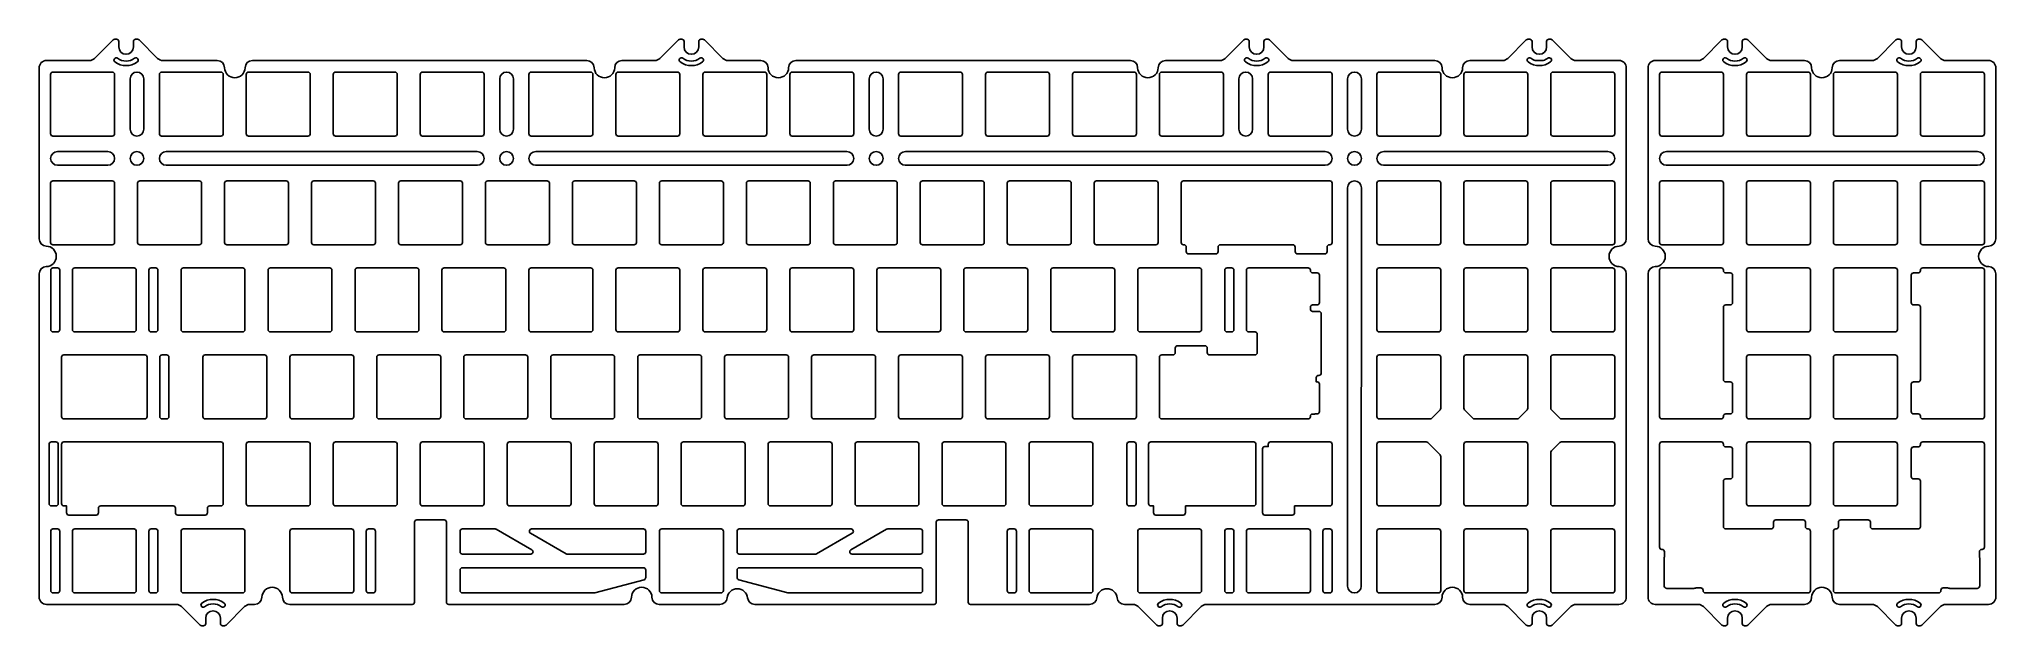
# Model space of a CAD drawing. Header units: millimetres. Extents: x 0 to 429, y -4 to 124.
import ezdxf

# ---------------------------------------------------------------- set-up
doc = ezdxf.new("R2010")
doc.units = ezdxf.units.MM
doc.layers.get('0').update_dxf_attribs({"linetype": 'CONTINUOUS'})

msp = doc.modelspace()

# ---------------------------------------------------------------- linework, layer by layer
for points in [[(197, 0.98), (197, 18.5, -0.414214), (197.5, 19), (203.5, 19, -0.414214), (204, 18.5), (204, 0.98, 0.414214), (204.5, 0.48), (230.57, 0.48, 0.383365), (232.16, 1.91, -0.89883), (236.63, 1.91, 0.383365), (238.22, 0.48), (240.09, 0.48, -0.198912), (241.22, 0.01), (245.28, -4.05, 0.198912), (245.63, -4.2), (246.03, -4.2, 0.414214), (246.53, -3.7), (246.53, -2.5, -1), (249.73, -2.5), (249.73, -3.7, 0.414214), (250.23, -4.2), (250.62, -4.2, 0.198912), (250.97, -4.05), (255.03, 0.01, -0.198912), (256.16, 0.48), (306.19, 0.48, 0.4085), (307.79, 2.04, -0.980642), (312.29, 2.04, 0.4085), (313.89, 0.48), (321.05, 0.48, -0.198912), (322.18, 0.01), (326.24, -4.05, 0.198912), (326.59, -4.2), (326.99, -4.2, 0.414214), (327.49, -3.7), (327.49, -2.5, -1), (330.69, -2.5), (330.69, -3.7, 0.414214), (331.19, -4.2), (331.58, -4.2, 0.198912), (331.93, -4.05), (335.99, 0.01, -0.198912), (337.13, 0.48), (346.54, 0.48, 0.414214), (348.14, 2.08), (348.14, 72.83, 0.408519), (346.57, 74.43, -0.980706), (346.57, 78.92, 0.408519), (348.14, 80.52), (348.14, 117.94, 0.414214), (346.54, 119.54), (337.13, 119.54, -0.198912), (335.99, 120.01), (331.93, 124.07, 0.198912), (331.58, 124.21), (331.19, 124.21, 0.414214), (330.69, 123.71), (330.69, 122.51, -1), (327.49, 122.51), (327.49, 123.71, 0.414214), (326.99, 124.21), (326.59, 124.21, 0.198912), (326.24, 124.07), (322.18, 120.01, -0.198912), (321.05, 119.54), (313.89, 119.54, 0.4085), (312.29, 117.97, -0.980642), (307.79, 117.97, 0.4085), (306.19, 119.54), (275.21, 119.54, -0.198912), (274.08, 120.01), (270.02, 124.07, 0.198912), (269.67, 124.21), (269.27, 124.21, 0.414214), (268.78, 123.71), (268.78, 122.51, -1), (265.57, 122.51), (265.57, 123.71, 0.414214), (265.07, 124.21), (264.68, 124.21, 0.198912), (264.33, 124.07), (260.27, 120.01, -0.198912), (259.14, 119.54), (247.21, 119.54, 0.4085), (245.61, 117.97, -0.980642), (241.11, 117.97, 0.4085), (239.51, 119.54), (166.25, 119.54, 0.4085), (164.65, 117.97, -0.980642), (160.15, 117.97, 0.4085), (158.55, 119.54), (151.39, 119.54, -0.198912), (150.26, 120.01), (146.2, 124.07, 0.198912), (145.84, 124.21), (145.45, 124.21, 0.414214), (144.95, 123.71), (144.95, 122.51, -1), (141.75, 122.51), (141.75, 123.71, 0.414214), (141.25, 124.21), (140.86, 124.21, 0.198912), (140.5, 124.07), (136.44, 120.01, -0.198912), (135.31, 119.54), (128.15, 119.54, 0.4085), (126.55, 117.97, -0.980642), (122.05, 117.97, 0.4085), (120.45, 119.54), (47.19, 119.54, 0.4085), (45.59, 117.97, -0.980642), (41.09, 117.97, 0.4085), (39.49, 119.54), (27.56, 119.54, -0.198912), (26.43, 120.01), (22.37, 124.07, 0.198912), (22.02, 124.21), (21.62, 124.21, 0.414214), (21.12, 123.71), (21.12, 122.51, -1), (17.92, 122.51), (17.92, 123.71, 0.414214), (17.43, 124.21), (17.03, 124.21, 0.198912), (16.68, 124.07), (12.62, 120.01, -0.198912), (11.49, 119.54), (2.08, 119.54, 0.414214), (0.48, 117.94), (0.48, 80.52, 0.408519), (2.04, 78.92, -0.980706), (2.04, 74.43, 0.408519), (0.48, 72.83), (0.48, 2.08, 0.414214), (2.08, 0.48), (30.54, 0.48, -0.198912), (31.67, 0.01), (35.73, -4.05, 0.198912), (36.08, -4.2), (36.47, -4.2, 0.414214), (36.97, -3.7), (36.97, -2.5, -1), (40.17, -2.5), (40.17, -3.7, 0.414214), (40.67, -4.2), (41.07, -4.2, 0.198912), (41.42, -4.05), (45.48, 0.01, -0.198912), (46.61, 0.48), (47.66, 0.48, 0.4085), (49.26, 2.04, -0.980642), (53.76, 2.04, 0.4085), (55.36, 0.48), (82.2, 0.48, 0.414214), (82.7, 0.98), (82.7, 18.5, -0.414214), (83.2, 19), (89.2, 19, -0.414214), (89.7, 18.5), (89.7, 0.98, 0.414214), (90.2, 0.48), (128.62, 0.48, 0.4085), (130.22, 2.04, -0.980642), (134.72, 2.04, 0.4085), (136.32, 0.48), (149.6, 0.48, 0.383365), (151.19, 1.91, -0.89883), (155.67, 1.91, 0.383365), (157.26, 0.48), (196.5, 0.48, 0.414214)], [(17.66, 120.04, 1), (17.06, 119.24, 0.334755), (21.99, 119.24, 1), (21.39, 120.04, -0.334755)], [(141.48, 120.04, 1), (140.88, 119.24, 0.334755), (145.82, 119.24, 1), (145.22, 120.04, -0.334755)], [(265.31, 120.04, 1), (264.71, 119.24, 0.334755), (269.64, 119.24, 1), (269.04, 120.04, -0.334755)], [(327.22, 120.04, 1), (326.62, 119.24, 0.334755), (331.56, 119.24, 1), (330.95, 120.04, -0.090525), (329.96, 119.54), (328.22, 119.54, -0.090525)], [(394.85, 119.54, 0.4085), (393.25, 117.97, -0.980642), (388.75, 117.97, 0.4085), (387.15, 119.54), (379.99, 119.54, -0.198912), (378.86, 120.01), (374.8, 124.07, 0.198912), (374.44, 124.21), (374.05, 124.21, 0.414214), (373.55, 123.71), (373.55, 122.51, -1), (370.35, 122.51), (370.35, 123.71, 0.414214), (369.85, 124.21), (369.46, 124.21, 0.198912), (369.1, 124.07), (365.04, 120.01, -0.198912), (363.91, 119.54), (354.5, 119.54, 0.414214), (352.9, 117.94), (352.9, 80.52, 0.408519), (354.47, 78.92, -0.980706), (354.47, 74.43, 0.408519), (352.9, 72.83), (352.9, 2.08, 0.414214), (354.5, 0.48), (363.91, 0.48, -0.198912), (365.04, 0.01), (369.1, -4.05, 0.198912), (369.46, -4.2), (369.85, -4.2, 0.414214), (370.35, -3.7), (370.35, -2.5, -1), (373.55, -2.5), (373.55, -3.7, 0.414214), (374.05, -4.2), (374.44, -4.2, 0.198912), (374.8, -4.05), (378.86, 0.01, -0.198912), (379.99, 0.48), (387.15, 0.48, 0.4085), (388.75, 2.04, -0.980642), (393.25, 2.04, 0.4085), (394.85, 0.48), (402.01, 0.48, -0.198912), (403.14, 0.01), (407.2, -4.05, 0.198912), (407.56, -4.2), (407.95, -4.2, 0.414214), (408.45, -3.7), (408.45, -2.5, -1), (411.65, -2.5), (411.65, -3.7, 0.414214), (412.15, -4.2), (412.54, -4.2, 0.198912), (412.9, -4.05), (416.96, 0.01, -0.198912), (418.09, 0.48), (427.5, 0.48, 0.414214), (429.1, 2.08), (429.1, 72.83, 0.408519), (427.53, 74.43, -0.980706), (427.53, 78.92, 0.408519), (429.1, 80.52), (429.1, 117.94, 0.414214), (427.5, 119.54), (418.09, 119.54, -0.198912), (416.96, 120.01), (412.9, 124.07, 0.198912), (412.54, 124.21), (412.15, 124.21, 0.414214), (411.65, 123.71), (411.65, 122.51, -1), (408.45, 122.51), (408.45, 123.71, 0.414214), (407.95, 124.21), (407.56, 124.21, 0.198912), (407.2, 124.07), (403.14, 120.01, -0.198912), (402.01, 119.54)], [(374.42, 119.24, 1), (373.82, 120.04, -0.334755), (370.08, 120.04, 1), (369.48, 119.24, 0.334755)], [(408.18, 120.04, 1), (407.58, 119.24, 0.334755), (412.52, 119.24, 1), (411.92, 120.04, -0.334755)], [(3.5, 117.01, 0.414214), (3, 116.51), (3, 103.51, 0.414214), (3.5, 103.01), (16.5, 103.01, 0.414214), (17, 103.51), (17, 116.51, 0.414214), (16.5, 117.01)], [(23.41, 115.51), (23.41, 104.51, -1), (20.41, 104.51), (20.41, 115.51, -1)], [(27.31, 117.01, 0.414214), (26.81, 116.51), (26.81, 103.51, 0.414214), (27.31, 103.01), (40.31, 103.01, 0.414214), (40.81, 103.51), (40.81, 116.51, 0.414214), (40.31, 117.01)], [(46.36, 117.01, 0.414214), (45.86, 116.51), (45.86, 103.51, 0.414214), (46.36, 103.01), (59.36, 103.01, 0.414214), (59.86, 103.51), (59.86, 116.51, 0.414214), (59.36, 117.01)], [(65.41, 117.01, 0.414214), (64.91, 116.51), (64.91, 103.51, 0.414214), (65.41, 103.01), (78.41, 103.01, 0.414214), (78.91, 103.51), (78.91, 116.51, 0.414214), (78.41, 117.01)], [(84.46, 117.01, 0.414214), (83.96, 116.51), (83.96, 103.51, 0.414214), (84.46, 103.01), (97.46, 103.01, 0.414214), (97.96, 103.51), (97.96, 116.51, 0.414214), (97.46, 117.01)], [(104.37, 115.51), (104.37, 104.51, -1), (101.37, 104.51), (101.37, 115.51, -1)], [(108.28, 117.01, 0.414214), (107.78, 116.51), (107.78, 103.51, 0.414214), (108.28, 103.01), (121.28, 103.01, 0.414214), (121.78, 103.51), (121.78, 116.51, 0.414214), (121.28, 117.01)], [(127.33, 117.01, 0.414214), (126.83, 116.51), (126.83, 103.51, 0.414214), (127.33, 103.01), (140.32, 103.01, 0.414214), (140.82, 103.51), (140.82, 116.51, 0.414214), (140.32, 117.01)], [(146.38, 117.01, 0.414214), (145.88, 116.51), (145.88, 103.51, 0.414214), (146.38, 103.01), (159.38, 103.01, 0.414214), (159.88, 103.51), (159.88, 116.51, 0.414214), (159.38, 117.01)], [(165.43, 117.01, 0.414214), (164.93, 116.51), (164.93, 103.51, 0.414214), (165.43, 103.01), (178.43, 103.01, 0.414214), (178.93, 103.51), (178.93, 116.51, 0.414214), (178.43, 117.01)], [(185.33, 115.51), (185.33, 104.51, -1), (182.33, 104.51), (182.33, 115.51, -1)], [(189.24, 117.01, 0.414214), (188.74, 116.51), (188.74, 103.51, 0.414214), (189.24, 103.01), (202.24, 103.01, 0.414214), (202.74, 103.51), (202.74, 116.51, 0.414214), (202.24, 117.01)], [(208.29, 117.01, 0.414214), (207.79, 116.51), (207.79, 103.51, 0.414214), (208.29, 103.01), (221.29, 103.01, 0.414214), (221.79, 103.51), (221.79, 116.51, 0.414214), (221.29, 117.01)], [(227.34, 117.01, 0.414214), (226.84, 116.51), (226.84, 103.51, 0.414214), (227.34, 103.01), (240.34, 103.01, 0.414214), (240.84, 103.51), (240.84, 116.51, 0.414214), (240.34, 117.01)], [(246.39, 117.01, 0.414214), (245.89, 116.51), (245.89, 103.51, 0.414214), (246.39, 103.01), (259.39, 103.01, 0.414214), (259.89, 103.51), (259.89, 116.51, 0.414214), (259.39, 117.01)], [(266.29, 115.51), (266.29, 104.51, -1), (263.29, 104.51), (263.29, 115.51, -1)], [(270.2, 117.01, 0.414214), (269.7, 116.51), (269.7, 103.51, 0.414214), (270.2, 103.01), (283.2, 103.01, 0.414214), (283.7, 103.51), (283.7, 116.51, 0.414214), (283.2, 117.01)], [(290.11, 115.51), (290.11, 104.51, -1), (287.11, 104.51), (287.11, 115.51, -1)], [(294.01, 117.01, 0.414214), (293.51, 116.51), (293.51, 103.51, 0.414214), (294.01, 103.01), (307.01, 103.01, 0.414214), (307.51, 103.51), (307.51, 116.51, 0.414214), (307.01, 117.01)], [(313.06, 117.01, 0.414214), (312.56, 116.51), (312.56, 103.51, 0.414214), (313.06, 103.01), (326.06, 103.01, 0.414214), (326.56, 103.51), (326.56, 116.51, 0.414214), (326.06, 117.01)], [(332.11, 117.01, 0.414214), (331.61, 116.51), (331.61, 103.51, 0.414214), (332.11, 103.01), (345.11, 103.01, 0.414214), (345.61, 103.51), (345.61, 116.51, 0.414214), (345.11, 117.01)], [(369.43, 116.51, 0.414214), (368.93, 117.01), (355.93, 117.01, 0.414214), (355.43, 116.51), (355.43, 103.51, 0.414214), (355.93, 103.01), (368.93, 103.01, 0.414214), (369.43, 103.51)], [(388.48, 116.51, 0.414214), (387.98, 117.01), (374.98, 117.01, 0.414214), (374.48, 116.51), (374.48, 103.51, 0.414214), (374.98, 103.01), (387.98, 103.01, 0.414214), (388.48, 103.51)], [(407.53, 116.51, 0.414214), (407.03, 117.01), (394.03, 117.01, 0.414214), (393.53, 116.51), (393.53, 103.51, 0.414214), (394.03, 103.01), (407.03, 103.01, 0.414214), (407.53, 103.51)], [(426.58, 116.51, 0.414214), (426.08, 117.01), (413.08, 117.01, 0.414214), (412.58, 116.51), (412.58, 103.51, 0.414214), (413.08, 103.01), (426.08, 103.01, 0.414214), (426.58, 103.51)], [(4.5, 99.61, 1), (4.5, 96.61), (15.5, 96.61, 1), (15.5, 99.61)], [(28.31, 99.61), (96.46, 99.61, -1), (96.46, 96.61), (28.31, 96.61, -1)], [(109.27, 99.61), (177.42, 99.61, -1), (177.42, 96.61), (109.27, 96.61, -1)], [(282.2, 96.61, 1), (282.2, 99.61), (190.24, 99.61, 1), (190.24, 96.61)], [(295.01, 99.61), (344.11, 99.61, -1), (344.11, 96.61), (295.01, 96.61, -1)], [(425.08, 96.61), (356.93, 96.61, -1), (356.93, 99.61), (425.08, 99.61, -1)], [(3.5, 93.2, 0.414214), (3, 92.7), (3, 79.7, 0.414214), (3.5, 79.2), (16.5, 79.2, 0.414214), (17, 79.7), (17, 92.7, 0.414214), (16.5, 93.2)], [(22.55, 93.2, 0.414214), (22.05, 92.7), (22.05, 79.7, 0.414214), (22.55, 79.2), (35.55, 79.2, 0.414214), (36.05, 79.7), (36.05, 92.7, 0.414214), (35.55, 93.2)], [(41.6, 93.2, 0.414214), (41.1, 92.7), (41.1, 79.7, 0.414214), (41.6, 79.2), (54.6, 79.2, 0.414214), (55.1, 79.7), (55.1, 92.7, 0.414214), (54.6, 93.2)], [(60.65, 93.2, 0.414214), (60.15, 92.7), (60.15, 79.7, 0.414214), (60.65, 79.2), (73.65, 79.2, 0.414214), (74.15, 79.7), (74.15, 92.7, 0.414214), (73.65, 93.2)], [(79.7, 93.2, 0.414214), (79.2, 92.7), (79.2, 79.7, 0.414214), (79.7, 79.2), (92.7, 79.2, 0.414214), (93.2, 79.7), (93.2, 92.7, 0.414214), (92.7, 93.2)], [(98.75, 93.2, 0.414214), (98.25, 92.7), (98.25, 79.7, 0.414214), (98.75, 79.2), (111.75, 79.2, 0.414214), (112.25, 79.7), (112.25, 92.7, 0.414214), (111.75, 93.2)], [(117.8, 93.2, 0.414214), (117.3, 92.7), (117.3, 79.7, 0.414214), (117.8, 79.2), (130.8, 79.2, 0.414214), (131.3, 79.7), (131.3, 92.7, 0.414214), (130.8, 93.2)], [(136.85, 93.2, 0.414214), (136.35, 92.7), (136.35, 79.7, 0.414214), (136.85, 79.2), (149.85, 79.2, 0.414214), (150.35, 79.7), (150.35, 92.7, 0.414214), (149.85, 93.2)], [(155.9, 93.2, 0.414214), (155.4, 92.7), (155.4, 79.7, 0.414214), (155.9, 79.2), (168.9, 79.2, 0.414214), (169.4, 79.7), (169.4, 92.7, 0.414214), (168.9, 93.2)], [(174.95, 93.2, 0.414214), (174.45, 92.7), (174.45, 79.7, 0.414214), (174.95, 79.2), (187.95, 79.2, 0.414214), (188.45, 79.7), (188.45, 92.7, 0.414214), (187.95, 93.2)], [(194, 93.2, 0.414214), (193.5, 92.7), (193.5, 79.7, 0.414214), (194, 79.2), (207, 79.2, 0.414214), (207.5, 79.7), (207.5, 92.7, 0.414214), (207, 93.2)], [(213.05, 93.2, 0.414214), (212.55, 92.7), (212.55, 79.7, 0.414214), (213.05, 79.2), (226.05, 79.2, 0.414214), (226.55, 79.7), (226.55, 92.7, 0.414214), (226.05, 93.2)], [(232.1, 93.2, 0.414214), (231.6, 92.7), (231.6, 79.7, 0.414214), (232.1, 79.2), (245.1, 79.2, 0.414214), (245.6, 79.7), (245.6, 92.7, 0.414214), (245.1, 93.2)], [(251.74, 78.7, 0.414214), (251.24, 79.2), (251.15, 79.2, -0.414214), (250.65, 79.7), (250.65, 92.7, -0.414214), (251.15, 93.2), (283.2, 93.2, -0.414214), (283.7, 92.7), (283.7, 79.7, -0.414214), (283.2, 79.2), (283.11, 79.2, 0.414214), (282.61, 78.7), (282.61, 77.7, -0.414214), (282.11, 77.2), (276.11, 77.2, -0.414214), (275.61, 77.7), (275.61, 78.7, 0.414214), (275.11, 79.2), (259.24, 79.2, 0.414214), (258.74, 78.7), (258.74, 77.7, -0.414214), (258.24, 77.2), (252.24, 77.2, -0.414214), (251.74, 77.7)], [(287.1, 4.5), (287.11, 91.7, -1), (290.11, 91.7), (290.1, 4.5, -1)], [(294.01, 93.2, 0.414214), (293.51, 92.7), (293.51, 79.7, 0.414214), (294.01, 79.2), (307.01, 79.2, 0.414214), (307.51, 79.7), (307.51, 92.7, 0.414214), (307.01, 93.2)], [(313.06, 93.2, 0.414214), (312.56, 92.7), (312.56, 79.7, 0.414214), (313.06, 79.2), (326.06, 79.2, 0.414214), (326.56, 79.7), (326.56, 92.7, 0.414214), (326.06, 93.2)], [(332.11, 93.2, 0.414214), (331.61, 92.7), (331.61, 79.7, 0.414214), (332.11, 79.2), (345.11, 79.2, 0.414214), (345.61, 79.7), (345.61, 92.7, 0.414214), (345.11, 93.2)], [(369.43, 92.7, 0.414214), (368.93, 93.2), (355.93, 93.2, 0.414214), (355.43, 92.7), (355.43, 79.7, 0.414214), (355.93, 79.2), (368.93, 79.2, 0.414214), (369.43, 79.7)], [(388.48, 92.7, 0.414214), (387.98, 93.2), (374.98, 93.2, 0.414214), (374.48, 92.7), (374.48, 79.7, 0.414214), (374.98, 79.2), (387.98, 79.2, 0.414214), (388.48, 79.7)], [(407.53, 92.7, 0.414214), (407.03, 93.2), (394.03, 93.2, 0.414214), (393.53, 92.7), (393.53, 79.7, 0.414214), (394.03, 79.2), (407.03, 79.2, 0.414214), (407.53, 79.7)], [(426.58, 92.7, 0.414214), (426.08, 93.2), (413.08, 93.2, 0.414214), (412.58, 92.7), (412.58, 79.7, 0.414214), (413.08, 79.2), (426.08, 79.2, 0.414214), (426.58, 79.7)], [(3.51, 74.15, 0.414214), (3.01, 73.65), (3.01, 60.65, 0.414214), (3.51, 60.15), (4.51, 60.15, 0.414214), (5.01, 60.65), (5.01, 73.65, 0.414214), (4.51, 74.15)], [(8.26, 74.15, 0.414214), (7.76, 73.65), (7.76, 60.65, 0.414214), (8.26, 60.15), (21.26, 60.15, 0.414214), (21.76, 60.65), (21.76, 73.65, 0.414214), (21.26, 74.15)], [(25.01, 74.15, 0.414214), (24.51, 73.65), (24.51, 60.65, 0.414214), (25.01, 60.15), (26.01, 60.15, 0.414214), (26.51, 60.65), (26.51, 73.65, 0.414214), (26.01, 74.15)], [(32.07, 74.15, 0.414214), (31.57, 73.65), (31.57, 60.65, 0.414214), (32.07, 60.15), (45.07, 60.15, 0.414214), (45.57, 60.65), (45.57, 73.65, 0.414214), (45.07, 74.15)], [(51.12, 74.15, 0.414214), (50.62, 73.65), (50.62, 60.65, 0.414214), (51.12, 60.15), (64.12, 60.15, 0.414214), (64.62, 60.65), (64.62, 73.65, 0.414214), (64.12, 74.15)], [(70.17, 74.15, 0.414214), (69.67, 73.65), (69.67, 60.65, 0.414214), (70.17, 60.15), (83.17, 60.15, 0.414214), (83.67, 60.65), (83.67, 73.65, 0.414214), (83.17, 74.15)], [(89.22, 74.15, 0.414214), (88.72, 73.65), (88.72, 60.65, 0.414214), (89.22, 60.15), (102.22, 60.15, 0.414214), (102.73, 60.65), (102.73, 73.65, 0.414214), (102.22, 74.15)], [(108.28, 74.15, 0.414214), (107.78, 73.65), (107.78, 60.65, 0.414214), (108.28, 60.15), (121.28, 60.15, 0.414214), (121.78, 60.65), (121.78, 73.65, 0.414214), (121.28, 74.15)], [(127.33, 74.15, 0.414214), (126.83, 73.65), (126.83, 60.65, 0.414214), (127.33, 60.15), (140.32, 60.15, 0.414214), (140.82, 60.65), (140.82, 73.65, 0.414214), (140.32, 74.15)], [(146.38, 74.15, 0.414214), (145.88, 73.65), (145.88, 60.65, 0.414214), (146.38, 60.15), (159.38, 60.15, 0.414214), (159.88, 60.65), (159.88, 73.65, 0.414214), (159.38, 74.15)], [(165.43, 74.15, 0.414214), (164.93, 73.65), (164.93, 60.65, 0.414214), (165.43, 60.15), (178.43, 60.15, 0.414214), (178.93, 60.65), (178.93, 73.65, 0.414214), (178.43, 74.15)], [(184.48, 74.15, 0.414214), (183.98, 73.65), (183.98, 60.65, 0.414214), (184.48, 60.15), (197.48, 60.15, 0.414214), (197.97, 60.65), (197.97, 73.65, 0.414214), (197.48, 74.15)], [(203.53, 74.15, 0.414214), (203.03, 73.65), (203.03, 60.65, 0.414214), (203.53, 60.15), (216.53, 60.15, 0.414214), (217.03, 60.65), (217.03, 73.65, 0.414214), (216.53, 74.15)], [(222.57, 74.15, 0.414214), (222.07, 73.65), (222.07, 60.65, 0.414214), (222.57, 60.15), (235.58, 60.15, 0.414214), (236.08, 60.65), (236.08, 73.65, 0.414214), (235.58, 74.15)], [(241.62, 74.15, 0.414214), (241.12, 73.65), (241.12, 60.65, 0.414214), (241.62, 60.15), (254.63, 60.15, 0.414214), (255.12, 60.65), (255.12, 73.65, 0.414214), (254.63, 74.15)], [(278.44, 41.1), (246.39, 41.1, -0.414214), (245.89, 41.6), (245.89, 54.6, -0.414214), (246.39, 55.1), (248.86, 55.1, 0.414214), (249.36, 55.6), (249.36, 56.6, -0.414214), (249.86, 57.1), (255.86, 57.1, -0.414214), (256.36, 56.6), (256.36, 55.6, 0.414214), (256.86, 55.1), (266.82, 55.1, 0.414214), (267.32, 55.6), (267.32, 59.65, 0.414214), (266.82, 60.15), (265.44, 60.15, -0.414214), (264.94, 60.65), (264.94, 73.65, -0.414214), (265.44, 74.15), (278.44, 74.15, -0.414214), (278.94, 73.65), (278.94, 73.56, 0.414214), (279.44, 73.06), (280.44, 73.06, -0.414214), (280.94, 72.56), (280.94, 66.56, -0.414214), (280.44, 66.06), (279.44, 66.06, 0.414214), (278.94, 65.56), (278.94, 65.13, 0.414214), (279.44, 64.63), (280.82, 64.63, -0.414214), (281.32, 64.13), (281.32, 51.13, -0.414214), (280.82, 50.63), (280.73, 50.63, 0.414214), (280.23, 50.13), (280.23, 49.19), (280.44, 49.19, -0.414214), (280.94, 48.69), (280.94, 42.69, -0.414214), (280.44, 42.19), (280.01, 42.19, -0.150834), (279.73, 42.1), (279.16, 42.1, 0.247892), (278.94, 41.69), (278.94, 41.6, -0.414214)], [(260.69, 74.15, 0.414214), (260.19, 73.65), (260.19, 60.65, 0.414214), (260.69, 60.15), (261.69, 60.15, 0.414214), (262.19, 60.65), (262.19, 73.65, 0.414214), (261.69, 74.15)], [(294.01, 74.15, 0.414214), (293.51, 73.65), (293.51, 60.65, 0.414214), (294.01, 60.15), (307.01, 60.15, 0.414214), (307.51, 60.65), (307.51, 73.65, 0.414214), (307.01, 74.15)], [(313.06, 74.15, 0.414214), (312.56, 73.65), (312.56, 60.65, 0.414214), (313.06, 60.15), (326.06, 60.15, 0.414214), (326.56, 60.65), (326.56, 73.65, 0.414214), (326.06, 74.15)], [(332.11, 74.15, 0.414214), (331.61, 73.65), (331.61, 60.65, 0.414214), (332.11, 60.15), (345.11, 60.15, 0.414214), (345.61, 60.65), (345.61, 73.65, 0.414214), (345.11, 74.15)], [(369.93, 42.19, 0.414214), (369.43, 41.69), (369.43, 41.6, -0.414214), (368.93, 41.1), (355.93, 41.1, -0.414214), (355.43, 41.6), (355.43, 73.65, -0.414214), (355.93, 74.15), (368.93, 74.15, -0.414214), (369.43, 73.65), (369.43, 73.56, 0.414214), (369.93, 73.06), (370.93, 73.06, -0.414214), (371.43, 72.56), (371.43, 66.56, -0.414214), (370.93, 66.06), (369.93, 66.06, 0.414214), (369.43, 65.56), (369.43, 49.69, 0.414214), (369.93, 49.19), (370.93, 49.19, -0.414214), (371.43, 48.69), (371.43, 42.69, -0.414214), (370.93, 42.19)], [(388.48, 73.65, 0.414214), (387.98, 74.15), (374.98, 74.15, 0.414214), (374.48, 73.65), (374.48, 60.65, 0.414214), (374.98, 60.15), (387.98, 60.15, 0.414214), (388.48, 60.65)], [(407.53, 73.65, 0.414214), (407.03, 74.15), (394.03, 74.15, 0.414214), (393.53, 73.65), (393.53, 60.65, 0.414214), (394.03, 60.15), (407.03, 60.15, 0.414214), (407.53, 60.65)], [(412.08, 73.06, 0.414214), (412.58, 73.56), (412.58, 73.65, -0.414214), (413.08, 74.15), (426.08, 74.15, -0.414214), (426.58, 73.65), (426.58, 41.6, -0.414214), (426.08, 41.1), (413.08, 41.1, -0.414214), (412.58, 41.6), (412.58, 41.69, 0.414214), (412.08, 42.19), (411.08, 42.19, -0.414214), (410.58, 42.69), (410.58, 48.69, -0.414214), (411.08, 49.19), (412.08, 49.19, 0.414214), (412.58, 49.69), (412.58, 65.56, 0.414214), (412.08, 66.06), (411.08, 66.06, -0.414214), (410.58, 66.56), (410.58, 72.56, -0.414214), (411.08, 73.06)], [(5.88, 55.1, 0.414214), (5.38, 54.6), (5.38, 41.6, 0.414214), (5.88, 41.1), (23.64, 41.1, 0.414214), (24.14, 41.6), (24.14, 54.6, 0.414214), (23.64, 55.1)], [(27.39, 55.1, 0.414214), (26.89, 54.6), (26.89, 41.6, 0.414214), (27.39, 41.1), (28.39, 41.1, 0.414214), (28.89, 41.6), (28.89, 54.6, 0.414214), (28.39, 55.1)], [(36.84, 55.1, 0.414214), (36.34, 54.6), (36.34, 41.6, 0.414214), (36.84, 41.1), (49.84, 41.1, 0.414214), (50.34, 41.6), (50.34, 54.6, 0.414214), (49.84, 55.1)], [(55.89, 55.1, 0.414214), (55.39, 54.6), (55.39, 41.6, 0.414214), (55.89, 41.1), (68.89, 41.1, 0.414214), (69.39, 41.6), (69.39, 54.6, 0.414214), (68.89, 55.1)], [(74.94, 55.1, 0.414214), (74.44, 54.6), (74.44, 41.6, 0.414214), (74.94, 41.1), (87.94, 41.1, 0.414214), (88.44, 41.6), (88.44, 54.6, 0.414214), (87.94, 55.1)], [(93.99, 55.1, 0.414214), (93.49, 54.6), (93.49, 41.6, 0.414214), (93.99, 41.1), (106.99, 41.1, 0.414214), (107.49, 41.6), (107.49, 54.6, 0.414214), (106.99, 55.1)], [(113.04, 55.1, 0.414214), (112.54, 54.6), (112.54, 41.6, 0.414214), (113.04, 41.1), (126.04, 41.1, 0.414214), (126.54, 41.6), (126.54, 54.6, 0.414214), (126.04, 55.1)], [(132.09, 55.1, 0.414214), (131.59, 54.6), (131.59, 41.6, 0.414214), (132.09, 41.1), (145.09, 41.1, 0.414214), (145.59, 41.6), (145.59, 54.6, 0.414214), (145.09, 55.1)], [(151.14, 55.1, 0.414214), (150.64, 54.6), (150.64, 41.6, 0.414214), (151.14, 41.1), (164.14, 41.1, 0.414214), (164.64, 41.6), (164.64, 54.6, 0.414214), (164.14, 55.1)], [(170.19, 55.1, 0.414214), (169.69, 54.6), (169.69, 41.6, 0.414214), (170.19, 41.1), (183.19, 41.1, 0.414214), (183.69, 41.6), (183.69, 54.6, 0.414214), (183.19, 55.1)], [(189.24, 55.1, 0.414214), (188.74, 54.6), (188.74, 41.6, 0.414214), (189.24, 41.1), (202.24, 41.1, 0.414214), (202.74, 41.6), (202.74, 54.6, 0.414214), (202.24, 55.1)], [(208.29, 55.1, 0.414214), (207.79, 54.6), (207.79, 41.6, 0.414214), (208.29, 41.1), (221.29, 41.1, 0.414214), (221.79, 41.6), (221.79, 54.6, 0.414214), (221.29, 55.1)], [(227.34, 55.1, 0.414214), (226.84, 54.6), (226.84, 41.6, 0.414214), (227.34, 41.1), (240.34, 41.1, 0.414214), (240.84, 41.6), (240.84, 54.6, 0.414214), (240.34, 55.1)], [(307.51, 54.6), (307.51, 43.43, -0.198912), (307.37, 43.08), (305.54, 41.25, -0.198912), (305.18, 41.1), (294.01, 41.1, -0.414214), (293.51, 41.6), (293.51, 54.6, -0.414214), (294.01, 55.1), (307.01, 55.1, -0.414214)], [(326.56, 54.6), (326.56, 43.43, -0.198912), (326.42, 43.08), (324.59, 41.25, -0.198912), (324.23, 41.1), (314.89, 41.1, -0.198912), (314.54, 41.25), (312.71, 43.08, -0.198912), (312.56, 43.43), (312.56, 54.6, -0.414214), (313.06, 55.1), (326.06, 55.1, -0.414214)], [(345.11, 41.1), (333.94, 41.1, -0.198912), (333.59, 41.25), (331.76, 43.08, -0.198912), (331.61, 43.43), (331.61, 54.6, -0.414214), (332.11, 55.1), (345.11, 55.1, -0.414214), (345.61, 54.6), (345.61, 41.6, -0.414214)], [(388.48, 54.6, 0.414214), (387.98, 55.1), (374.98, 55.1, 0.414214), (374.48, 54.6), (374.48, 41.6, 0.414214), (374.98, 41.1), (387.98, 41.1, 0.414214), (388.48, 41.6)], [(407.53, 54.6, 0.414214), (407.03, 55.1), (394.03, 55.1, 0.414214), (393.53, 54.6), (393.53, 41.6, 0.414214), (394.03, 41.1), (407.03, 41.1, 0.414214), (407.53, 41.6)], [(3.16, 36.05, 0.414214), (2.66, 35.55), (2.66, 22.55, 0.414214), (3.16, 22.05), (4.16, 22.05, 0.414214), (4.66, 22.55), (4.66, 35.55, 0.414214), (4.16, 36.05)], [(37.84, 22.05, 0.414214), (37.34, 21.55), (37.34, 20.55, -0.414214), (36.84, 20.05), (30.84, 20.05, -0.414214), (30.34, 20.55), (30.34, 21.55, 0.414214), (29.84, 22.05), (13.97, 22.05, 0.414214), (13.47, 21.55), (13.47, 20.55, -0.414214), (12.97, 20.05), (6.97, 20.05, -0.414214), (6.47, 20.55), (6.47, 22.05), (5.88, 22.05, -0.414214), (5.38, 22.55), (5.38, 35.55, -0.414214), (5.88, 36.05), (40.31, 36.05, -0.414214), (40.81, 35.55), (40.81, 22.55, -0.414214), (40.31, 22.05)], [(46.36, 36.05, 0.414214), (45.86, 35.55), (45.86, 22.55, 0.414214), (46.36, 22.05), (59.36, 22.05, 0.414214), (59.86, 22.55), (59.86, 35.55, 0.414214), (59.36, 36.05)], [(65.41, 36.05, 0.414214), (64.91, 35.55), (64.91, 22.55, 0.414214), (65.41, 22.05), (78.41, 22.05, 0.414214), (78.91, 22.55), (78.91, 35.55, 0.414214), (78.41, 36.05)], [(84.46, 36.05, 0.414214), (83.96, 35.55), (83.96, 22.55, 0.414214), (84.46, 22.05), (97.46, 22.05, 0.414214), (97.96, 22.55), (97.96, 35.55, 0.414214), (97.46, 36.05)], [(103.51, 36.05, 0.414214), (103.01, 35.55), (103.01, 22.55, 0.414214), (103.51, 22.05), (116.51, 22.05, 0.414214), (117.01, 22.55), (117.01, 35.55, 0.414214), (116.51, 36.05)], [(122.56, 36.05, 0.414214), (122.06, 35.55), (122.06, 22.55, 0.414214), (122.56, 22.05), (135.56, 22.05, 0.414214), (136.06, 22.55), (136.06, 35.55, 0.414214), (135.56, 36.05)], [(154.61, 22.05), (141.61, 22.05, -0.414214), (141.11, 22.55), (141.11, 35.55, -0.414214), (141.61, 36.05), (154.61, 36.05, -0.414214), (155.11, 35.55), (155.11, 22.55, -0.414214)], [(160.66, 36.05, 0.414214), (160.16, 35.55), (160.16, 22.55, 0.414214), (160.66, 22.05), (173.66, 22.05, 0.414214), (174.16, 22.55), (174.16, 35.55, 0.414214), (173.66, 36.05)], [(179.71, 36.05, 0.414214), (179.21, 35.55), (179.21, 22.55, 0.414214), (179.71, 22.05), (192.71, 22.05, 0.414214), (193.21, 22.55), (193.21, 35.55, 0.414214), (192.71, 36.05)], [(198.76, 36.05, 0.414214), (198.26, 35.55), (198.26, 22.55, 0.414214), (198.76, 22.05), (211.76, 22.05, 0.414214), (212.26, 22.55), (212.26, 35.55, 0.414214), (211.76, 36.05)], [(217.81, 36.05, 0.414214), (217.31, 35.55), (217.31, 22.55, 0.414214), (217.81, 22.05), (230.81, 22.05, 0.414214), (231.31, 22.55), (231.31, 35.55, 0.414214), (230.81, 36.05)], [(239.26, 36.05, 0.414214), (238.76, 35.55), (238.76, 22.55, 0.414214), (239.26, 22.05), (240.26, 22.05, 0.414214), (240.76, 22.55), (240.76, 35.55, 0.414214), (240.26, 36.05)], [(266.53, 22.05), (251.59, 22.05), (251.59, 20.55, -0.414214), (251.09, 20.05), (245.09, 20.05, -0.414214), (244.59, 20.55), (244.59, 22.05), (244.01, 22.05, -0.414214), (243.51, 22.55), (243.51, 35.55, -0.414214), (244.01, 36.05), (266.53, 36.05, -0.414214), (267.03, 35.55), (267.03, 22.55, -0.414214)], [(283.2, 22.05), (275.47, 22.05), (275.47, 20.55, -0.414214), (274.97, 20.05), (268.97, 20.05, -0.414214), (268.47, 20.55), (268.47, 34.55, -0.414214), (268.97, 35.05), (269.7, 35.05), (269.7, 35.55, -0.414214), (270.2, 36.05), (283.2, 36.05, -0.414214), (283.7, 35.55), (283.7, 22.55, -0.414214)], [(293.51, 22.55), (293.51, 35.55, -0.414214), (294.01, 36.05), (304.31, 36.05, -0.198912), (304.66, 35.9), (307.37, 33.2, -0.198912), (307.51, 32.84), (307.51, 22.55, -0.414214), (307.01, 22.05), (294.01, 22.05, -0.414214)], [(313.06, 36.05, 0.414214), (312.56, 35.55), (312.56, 22.55, 0.414214), (313.06, 22.05), (326.06, 22.05, 0.414214), (326.56, 22.55), (326.56, 35.55, 0.414214), (326.06, 36.05)], [(345.11, 22.05), (332.11, 22.05, -0.414214), (331.61, 22.55), (331.61, 33.72, -0.198912), (331.76, 34.08), (333.59, 35.9, -0.198912), (333.94, 36.05), (345.11, 36.05, -0.414214), (345.61, 35.55), (345.61, 22.55, -0.414214)], [(356.64, 4.17, 0.030788), (356.59, 4.21, -0.214961), (356.43, 4.59), (356.43, 10.59, -0.105443), (356.47, 10.79, 0.105443), (356.51, 11), (356.51, 12.03, 0.414214), (356.01, 12.53), (355.93, 12.53, -0.414214), (355.43, 13.03), (355.43, 35.55, -0.414214), (355.93, 36.05), (368.93, 36.05, -0.414214), (369.43, 35.55), (369.43, 35.46, 0.414214), (369.93, 34.96), (370.93, 34.96, -0.414214), (371.43, 34.46), (371.43, 28.46, -0.414214), (370.93, 27.96), (369.93, 27.96, 0.414214), (369.43, 27.46), (369.43, 17.5, 0.414214), (369.93, 17), (379.89, 17, 0.414214), (380.39, 17.5), (380.39, 18.5, -0.414214), (380.89, 19), (386.89, 19, -0.414214), (387.39, 18.5), (387.39, 17.5, 0.414214), (387.89, 17), (387.98, 17, -0.414214), (388.48, 16.5), (388.48, 3.5, -0.414214), (387.98, 3), (365.45, 3, -0.414214), (364.95, 3.5), (364.95, 3.59, 0.414214), (364.45, 4.09), (363.42, 4.09, 0.105443), (363.22, 4.04, -0.105443), (363.01, 4), (357.01, 4, -0.214961)], [(388.48, 35.55, 0.414214), (387.98, 36.05), (374.98, 36.05, 0.414214), (374.48, 35.55), (374.48, 22.55, 0.414214), (374.98, 22.05), (387.98, 22.05, 0.414214), (388.48, 22.55)], [(407.53, 35.55, 0.414214), (407.03, 36.05), (394.03, 36.05, 0.414214), (393.53, 35.55), (393.53, 22.55, 0.414214), (394.03, 22.05), (407.03, 22.05, 0.414214), (407.53, 22.55)], [(425.41, 4.21, 0.030788), (425.36, 4.17, -0.214961), (424.99, 4), (418.99, 4, -0.105443), (418.78, 4.04, 0.105443), (418.58, 4.09), (417.55, 4.09, 0.414214), (417.05, 3.59), (417.05, 3.5, -0.414214), (416.55, 3), (394.03, 3, -0.414214), (393.53, 3.5), (393.53, 16.5, -0.414214), (394.03, 17), (394.11, 17, 0.414214), (394.61, 17.5), (394.61, 18.5, -0.414214), (395.11, 19), (401.11, 19, -0.414214), (401.61, 18.5), (401.61, 17.5, 0.414214), (402.11, 17), (412.08, 17, 0.414214), (412.58, 17.5), (412.58, 27.46, 0.414214), (412.08, 27.96), (411.08, 27.96, -0.414214), (410.58, 28.46), (410.58, 34.46, -0.414214), (411.08, 34.96), (412.08, 34.96, 0.414214), (412.58, 35.46), (412.58, 35.55, -0.414214), (413.08, 36.05), (426.08, 36.05, -0.414214), (426.58, 35.55), (426.58, 13.03, -0.414214), (426.08, 12.53), (425.99, 12.53, 0.414214), (425.49, 12.03), (425.49, 11, 0.105443), (425.53, 10.79, -0.105443), (425.58, 10.59), (425.58, 4.59, -0.214961)], [(3.51, 17, 0.414214), (3.01, 16.5), (3.01, 3.5, 0.414214), (3.51, 3), (4.51, 3, 0.414214), (5.01, 3.5), (5.01, 16.5, 0.414214), (4.51, 17)], [(8.26, 17, 0.414214), (7.76, 16.5), (7.76, 3.5, 0.414214), (8.26, 3), (21.26, 3, 0.414214), (21.76, 3.5), (21.76, 16.5, 0.414214), (21.26, 17)], [(25.01, 17, 0.414214), (24.51, 16.5), (24.51, 3.5, 0.414214), (25.01, 3), (26.01, 3, 0.414214), (26.51, 3.5), (26.51, 16.5, 0.414214), (26.01, 17)], [(32.07, 17, 0.414214), (31.57, 16.5), (31.57, 3.5, 0.414214), (32.07, 3), (45.07, 3, 0.414214), (45.57, 3.5), (45.57, 16.5, 0.414214), (45.07, 17)], [(55.89, 17, 0.414214), (55.39, 16.5), (55.39, 3.5, 0.414214), (55.89, 3), (68.89, 3, 0.414214), (69.39, 3.5), (69.39, 16.5, 0.414214), (68.89, 17)], [(72.64, 17, 0.414214), (72.14, 16.5), (72.14, 3.5, 0.414214), (72.64, 3), (73.64, 3, 0.414214), (74.14, 3.5), (74.14, 16.5, 0.414214), (73.64, 17)], [(108.16, 11.5), (93.2, 11.5, -0.414214), (92.7, 12), (92.7, 16.5, -0.414214), (93.2, 17), (100.36, 17, -0.131652), (100.61, 16.93), (108.41, 12.43, -0.767327)], [(108.36, 17), (132.85, 17, -0.414214), (133.35, 16.5), (133.35, 12, -0.414214), (132.85, 11.5), (116.16, 11.5, -0.131652), (115.91, 11.57), (108.11, 16.07, -0.767327)], [(150.35, 16.5), (150.35, 3.5, -0.414214), (149.85, 3), (136.85, 3, -0.414214), (136.35, 3.5), (136.35, 16.5, -0.414214), (136.85, 17), (149.85, 17, -0.414214)], [(170.54, 11.5), (153.85, 11.5, -0.414214), (153.35, 12), (153.35, 16.5, -0.414214), (153.85, 17), (178.34, 17, -0.767327), (178.59, 16.07), (170.79, 11.57, -0.131652)], [(186.34, 17), (193.5, 17, -0.414214), (194, 16.5), (194, 12, -0.414214), (193.5, 11.5), (178.54, 11.5, -0.767327), (178.29, 12.43), (186.09, 16.93, -0.131652)], [(214.56, 16.5), (214.56, 3.5, -0.414214), (214.06, 3), (213.06, 3, -0.414214), (212.56, 3.5), (212.56, 16.5, -0.414214), (213.06, 17), (214.06, 17, -0.414214)], [(217.31, 3.5), (217.31, 16.5, -0.414214), (217.81, 17), (230.81, 17, -0.414214), (231.31, 16.5), (231.31, 3.5, -0.414214), (230.81, 3), (217.81, 3, -0.414214)], [(241.12, 3.5), (241.12, 16.5, -0.414214), (241.62, 17), (254.63, 17, -0.414214), (255.12, 16.5), (255.12, 3.5, -0.414214), (254.63, 3), (241.62, 3, -0.414214)], [(260.19, 3.5), (260.19, 16.5, -0.414214), (260.69, 17), (261.69, 17, -0.414214), (262.19, 16.5), (262.19, 3.5, -0.414214), (261.69, 3), (260.69, 3, -0.414214)], [(264.94, 3.5), (264.94, 16.5, -0.414214), (265.44, 17), (278.44, 17, -0.414214), (278.94, 16.5), (278.94, 3.5, -0.414214), (278.44, 3), (265.44, 3, -0.414214)], [(281.69, 3.5), (281.69, 16.5, -0.414214), (282.19, 17), (283.19, 17, -0.414214), (283.69, 16.5), (283.69, 3.5, -0.414214), (283.19, 3), (282.19, 3, -0.414214)], [(293.51, 3.5), (293.51, 16.5, -0.414214), (294.01, 17), (307.01, 17, -0.414214), (307.51, 16.5), (307.51, 3.5, -0.414214), (307.01, 3), (294.01, 3, -0.414214)], [(312.56, 3.5), (312.56, 16.5, -0.414214), (313.06, 17), (326.06, 17, -0.414214), (326.56, 16.5), (326.56, 3.5, -0.414214), (326.06, 3), (313.06, 3, -0.414214)], [(331.61, 3.5), (331.61, 16.5, -0.414214), (332.11, 17), (345.11, 17, -0.414214), (345.61, 16.5), (345.61, 3.5, -0.414214), (345.11, 3), (332.11, 3, -0.414214)], [(92.7, 3.5), (92.7, 8, -0.414214), (93.2, 8.5), (132.85, 8.5, -0.414214), (133.35, 8), (133.35, 6.38, -0.339454), (132.98, 5.9), (122.22, 3.02, -0.065543), (122.09, 3), (93.2, 3, -0.414214)], [(194, 8), (194, 3.5, -0.414214), (193.5, 3), (164.61, 3, -0.065543), (164.48, 3.02), (153.72, 5.9, -0.339454), (153.35, 6.38), (153.35, 8, -0.414214), (153.85, 8.5), (193.5, 8.5, -0.414214)], [(40.44, -0.02, 1), (41.04, 0.77, 0.334755), (36.11, 0.77, 1), (36.71, -0.02, -0.334755)], [(249.99, -0.02, 1), (250.59, 0.77, 0.334755), (245.66, 0.77, 1), (246.26, -0.02, -0.334755)], [(326.62, 0.77, 1), (327.22, -0.02, -0.334755), (330.95, -0.02, 1), (331.56, 0.77, 0.334755)], [(373.82, -0.02, 1), (374.42, 0.77, 0.334755), (369.48, 0.77, 1), (370.08, -0.02, -0.334755)], [(407.58, 0.77, 1), (408.18, -0.02, -0.334755), (411.92, -0.02, 1), (412.52, 0.77, 0.334755)]]:
    msp.add_lwpolyline(points, format="xyb", close=True)
for centre in [(21.91, 98.11), (102.87, 98.11), (183.83, 98.11)]:
    msp.add_circle(centre, 1.5)
at = {"extrusion": (-1.2112e-16, 9.71445e-16, -1)}
msp.add_circle((-288.61, 98.11), 1.5, dxfattribs=at)

doc.saveas('drawing.dxf')
